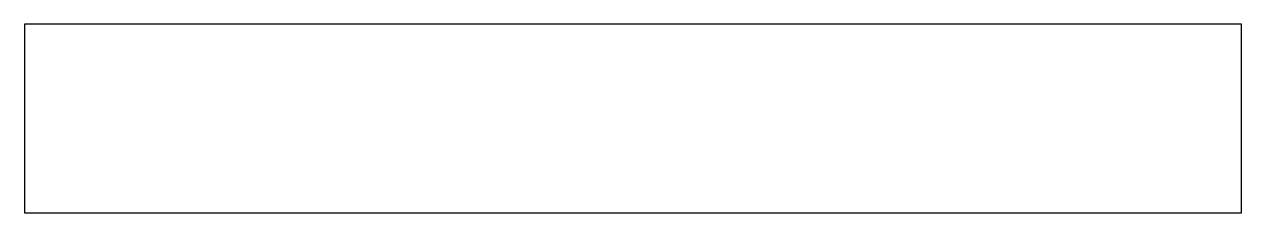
# Model space of a CAD drawing. Header units: metres. Extents: x -18.5 to 13.8, y -1.1 to 46.5.
# Drawn here: x -18.55 to 13.75, y 41.5 to 46.5 of the extents above.
import ezdxf

# ---------------------------------------------------------------- set-up
doc = ezdxf.new("R2010")
doc.units = ezdxf.units.M

msp = doc.modelspace()

# ---------------------------------------------------------------- linework, layer by layer
for p, q in [((-18.301, 46.5), (-18.55, 46.5)), ((-18.55, 46.5), (-18.55, 46.451)), ((-18.55, 46.451), (-18.55, 46.386)), ((-18.55, 46.386), (-18.55, 46.38)), ((-18.55, 46.38), (-18.55, 46.368)), ((-18.55, 46.368), (-18.55, 46.349)), ((-18.55, 46.349), (-18.55, 46.325)), ((-18.55, 46.325), (-18.55, 45.538)), ((-16.572, 46.5), (-18.301, 46.5)), ((-16.351, 46.5), (-16.572, 46.5)), ((-16.058, 46.5), (-16.351, 46.5)), ((-15.697, 46.5), (-16.058, 46.5)), ((-15.291, 46.5), (-15.697, 46.5)), ((-14.889, 46.5), (-15.291, 46.5)), ((-15.291, 46.5), (-15.291, 46.5)), ((-14.564, 46.5), (-14.889, 46.5)), ((-14.385, 46.5), (-14.564, 46.5)), ((2.52, 46.5), (-14.385, 46.5)), ((3.132, 46.5), (2.52, 46.5)), ((11.781, 46.5), (3.132, 46.5)), ((11.873, 46.5), (11.781, 46.5)), ((12.052, 46.5), (11.873, 46.5)), ((12.286, 46.5), (12.052, 46.5)), ((12.531, 46.5), (12.286, 46.5)), ((12.749, 46.5), (12.531, 46.5)), ((12.921, 46.5), (12.749, 46.5)), ((13.043, 46.5), (12.921, 46.5)), ((13.118, 46.5), (13.043, 46.5)), ((13.156, 46.5), (13.118, 46.5)), ((13.75, 46.5), (13.156, 46.5)), ((13.75, 45.538), (13.75, 46.5)), ((-18.55, 45.538), (-18.55, 41.904)), ((13.75, 41.5), (13.75, 45.538)), ((-18.55, 41.904), (-18.55, 41.5)), ((-18.55, 41.5), (-17.072, 41.5)), ((-17.072, 41.5), (-16.829, 41.5)), ((-16.829, 41.5), (-16.533, 41.5)), ((-16.533, 41.5), (-16.212, 41.5)), ((-16.212, 41.5), (-15.92, 41.5)), ((-15.92, 41.5), (-15.726, 41.5)), ((-15.726, 41.5), (5.905, 41.5)), ((5.905, 41.5), (6.231, 41.5)), ((6.231, 41.5), (12.424, 41.5)), ((12.424, 41.5), (12.511, 41.5)), ((12.511, 41.5), (12.664, 41.5)), ((12.664, 41.5), (12.846, 41.5)), ((12.846, 41.5), (13.02, 41.5)), ((13.02, 41.5), (13.163, 41.5)), ((13.163, 41.5), (13.268, 41.5)), ((13.268, 41.5), (13.75, 41.5))]:
    msp.add_line(p, q)

doc.saveas('drawing.dxf')
